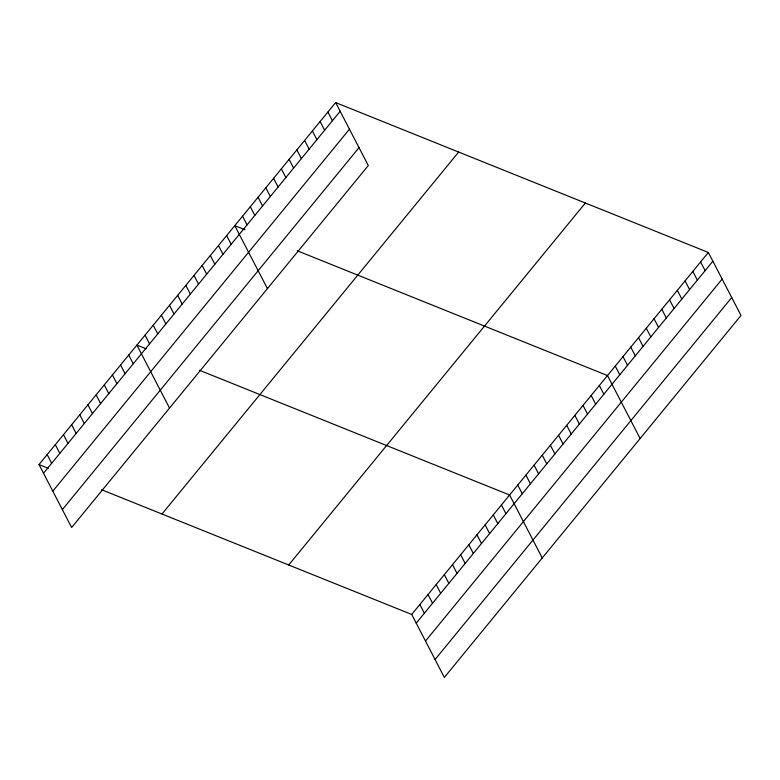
<?xml version="1.0" encoding="UTF-8"?>
<svg xmlns="http://www.w3.org/2000/svg" width="780" height="780" viewBox="0 0 780 780"><rect width="100%" height="100%" fill="white"/><g stroke="black" fill="none" stroke-linecap="round" stroke-linejoin="round"><path stroke-width="1.17" d="M335.654 102.58L368.296 165.545L71.643 527.524L39 464.558L335.654 102.58L708.357 252.476L741 315.442L444.346 677.42L411.703 614.455L101.517 489.703M43.514 473.265L340.168 111.287M52.796 491.166L349.45 129.188M62.361 509.623L359.014 147.644M161.996 514.02L458.65 152.041M288.717 564.983L585.37 203.005M411.703 614.455L708.357 252.476M416.218 623.161L712.871 261.183M425.5 641.062L722.153 279.084M435.065 659.519L731.718 297.541M245.037 229.768L234.79 225.654L267.433 288.619M297.317 250.799L607.493 375.55L640.136 438.516M146.123 348.816L136.9 345.101L169.533 408.077M199.417 370.247L509.603 494.998L542.246 557.973M39 464.558L48.224 468.263M700.596 261.944L705.11 270.65M692.845 271.411L697.349 280.118M685.084 280.878L689.598 289.585M677.323 290.345L681.837 299.052M669.562 299.812L674.076 308.51M661.81 309.28L666.315 317.977M654.05 318.747L658.564 327.444M646.288 328.214L650.803 336.911M638.527 337.681L643.042 346.378M630.776 347.149L635.281 355.846M623.015 356.616L627.529 365.313M615.254 366.083L619.768 374.78M599.342 385.495L603.847 394.202M591.182 395.45L595.696 404.157M583.021 405.405L587.535 414.112M574.86 415.36L579.374 424.066M566.709 425.315L571.223 434.021M558.548 435.269L563.062 443.976M550.387 445.224L554.902 453.931M542.236 455.179L546.741 463.885M534.076 465.133L538.59 473.84M525.915 475.088L530.429 483.795M327.892 112.047L332.407 120.754M517.754 485.043L522.268 493.75M320.141 121.514L324.646 130.221M312.38 130.982L316.894 139.688M501.442 504.952L505.957 513.659M304.619 140.449L309.133 149.155M493.282 514.907L497.796 523.614M296.858 149.916L301.373 158.623M485.131 524.862L489.635 533.569M289.097 159.383L293.611 168.09M476.97 534.817L481.484 543.524M281.346 168.851L285.86 177.557M468.809 544.771L473.323 553.478M273.585 178.318L278.099 187.015M460.648 554.726L465.163 563.433M265.824 187.785L270.338 196.482M452.498 564.681L457.012 573.388M258.063 197.252L262.577 205.949M444.337 574.636L448.851 583.342M250.312 206.72L254.826 215.416M436.176 584.591L440.69 593.297M242.551 216.187L247.065 224.884M428.025 594.545L432.529 603.252M419.864 604.5L424.378 613.207M226.629 235.609L231.143 244.306M218.478 245.554L222.992 254.26M210.317 255.508L214.832 264.215M202.156 265.463L206.671 274.17M194.005 275.418L198.51 284.125M185.845 285.373L190.359 294.079M177.684 295.327L182.198 304.034M169.523 305.282L174.037 313.989M161.372 315.237L165.886 323.944M153.211 325.192L157.726 333.898M145.051 335.147L149.565 343.853M128.739 355.056L133.253 363.763M120.578 365.011L125.093 373.718M112.417 374.965L116.932 383.672M104.266 384.92L108.781 393.627M96.106 394.875L100.62 403.582M87.945 404.83L92.459 413.536M79.794 414.784L84.298 423.491M71.633 424.739L76.147 433.446M63.472 434.694L67.987 443.401M55.312 444.649L59.826 453.356M47.161 454.603L51.675 463.31"/></g></svg>
